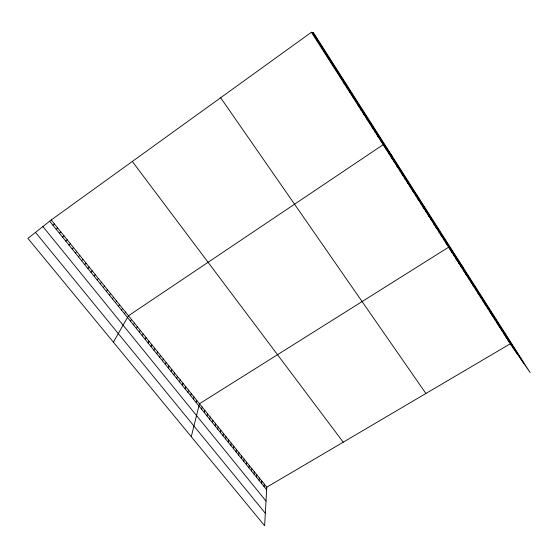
<?xml version="1.0" encoding="UTF-8"?>
<svg xmlns="http://www.w3.org/2000/svg" width="558" height="558" viewBox="0 0 558 558"><rect width="100%" height="100%" fill="white"/><g stroke="black" fill="none" stroke-linecap="round" stroke-linejoin="round"><path stroke-width="0.84" d="M266.794 487.183L264.625 525.734L27.9 238.399L51.21 219.971L311.406 32.266L313.408 32.594L530.1 372.507L510.249 343.819L266.794 487.183L51.21 219.971M264.143 486.646L264.304 484.1M261.632 483.542L261.807 481.003M259.114 480.424L259.303 477.899M256.589 477.292L256.792 474.788M254.05 474.154L254.267 471.663M251.512 471.008L251.742 468.532M248.959 467.855L249.203 465.386M246.399 464.688L246.664 462.233M243.832 461.508L244.111 459.067M241.258 458.32L241.551 455.9M238.678 455.126L238.984 452.712M236.083 451.917L236.404 449.518M233.488 448.702L233.823 446.316M230.879 445.472L231.228 443.108M228.264 442.236L228.627 439.878M225.641 438.986L226.018 436.649M223.005 435.728L223.402 433.406M220.361 432.457L220.78 430.148M217.718 429.179L218.143 426.884M215.053 425.887L215.5 423.613M212.389 422.587L212.849 420.32M209.71 419.274L210.192 417.028M207.032 415.954L207.52 413.722M204.34 412.62L204.849 410.402M201.633 409.272L202.163 407.075M191.275 436.705L199.471 403.734L448.59 247.215L463.531 268.077M196.179 402.52L196.737 400.358M193.424 399.116L194.003 396.961M190.662 395.692L191.255 393.557M187.893 392.26L188.499 390.147M185.11 388.821L185.737 386.722M182.32 385.369L182.968 383.283M179.523 381.902L180.185 379.831M176.712 378.422L177.395 376.371M173.894 374.934L174.591 372.904M171.069 371.44L171.78 369.417M168.23 367.924L168.962 365.922M165.384 364.402L166.131 362.421M162.524 360.866L163.299 358.899M159.658 357.322L160.446 355.369M156.784 353.758L157.593 351.833M153.896 350.187L154.726 348.276M151.002 346.609L151.846 344.711M148.1 343.01L148.965 341.133M145.185 339.404L146.07 337.548M142.262 335.783L143.162 333.949M139.326 332.149L140.246 330.336M136.382 328.509L137.324 326.709M133.432 324.854L134.387 323.068M130.467 321.185L131.444 319.42M113.379 342.152L128.486 315.758L383.158 144.689L392.267 156.303M124.504 313.805L125.522 312.082M121.511 310.102L122.551 308.393M118.505 306.377L119.565 304.696M115.492 302.645L116.566 300.985M112.465 298.9L113.56 297.261M109.431 295.14L110.547 293.522M106.383 291.374L107.52 289.769M103.321 287.586L104.486 286.003M100.259 283.792L101.437 282.229M97.176 279.976L98.375 278.435M94.086 276.154L95.306 274.634M90.989 272.318L92.23 270.818M87.878 268.468L89.141 266.989M84.753 264.604L86.044 263.146M81.621 260.726L82.926 259.289M78.476 256.833L79.808 255.418M75.323 252.927L76.676 251.532M72.156 249.007L73.53 247.64M68.976 245.074L70.378 243.727M65.788 241.126L67.211 239.8M62.587 237.171L64.031 235.867M59.378 233.195L60.843 231.912M56.156 229.205L57.641 227.95M52.919 225.202L54.433 223.967M343.812 83.044L344.16 83.407M346.692 87.55L347.055 87.948M349.559 92.049L349.943 92.468M352.419 96.527L352.816 96.98M355.265 100.984L355.683 101.465M358.096 105.427L358.536 105.943M360.928 109.856L361.382 110.393M363.739 114.264L364.214 114.836M366.543 118.659L367.038 119.259M369.34 123.039L369.849 123.667M35.503 232.386L265.329 513.248M42.896 226.541L266.013 501.028M372.123 127.398L372.653 128.054M49.676 221.184L266.647 489.743M374.899 131.751L375.443 132.427M377.661 136.075L378.226 136.787M380.416 140.393L380.995 141.125M385.892 148.972L386.506 149.76M388.612 153.234L389.24 154.05M391.325 157.489L391.974 158.326M394.025 161.722L394.694 162.587M396.724 165.942L397.401 166.835M399.402 170.148L400.1 171.062M402.081 174.333L402.792 175.282M404.738 178.511L405.471 179.481M132.323 161.457L343.226 442.173M407.396 182.668L408.142 183.659M410.039 186.811L410.8 187.83M412.676 190.941L413.45 191.987M415.298 195.056L416.094 196.123M417.914 199.15L418.723 200.245M420.523 203.238L421.346 204.354M423.124 207.304L423.961 208.448M425.712 211.363L426.563 212.528M428.286 215.402L429.158 216.588M430.86 219.427L431.739 220.64M433.42 223.437L434.312 224.679M435.972 227.434L436.879 228.696M438.511 231.424L439.439 232.7M441.043 235.392L441.985 236.697M443.568 239.347L444.524 240.672M446.086 243.288L447.056 244.634M451.066 251.093L452.064 252.488M453.535 254.957L454.54 256.373M455.991 258.807L457.016 260.244M458.439 262.644L459.478 264.101M460.88 266.466L461.933 267.945M463.314 270.274L464.375 271.781M465.735 274.076L466.816 275.596M468.148 277.856L469.243 279.405M470.554 281.63L471.663 283.192M472.954 285.389L474.07 286.972M475.346 289.135L476.476 290.739M477.732 292.866L478.869 294.491M480.103 296.584L481.261 298.23M482.468 300.295L483.64 301.962M484.825 303.991L486.011 305.672M487.176 307.667L488.369 309.376M489.519 311.343L490.726 313.066M491.856 314.998L493.07 316.742M494.179 318.646L495.406 320.404M496.501 322.273L497.743 324.059M498.81 325.893L500.066 327.699M501.112 329.506L502.374 331.326M503.407 333.098L504.683 334.94M505.694 336.683L506.985 338.546M507.975 340.254L509.273 342.131M220.647 97.741L425.9 393.488M312.752 32.483L523.641 363.174M312.117 32.385L517.35 354.079M311.406 32.266L511.56 345.716"/></g></svg>
